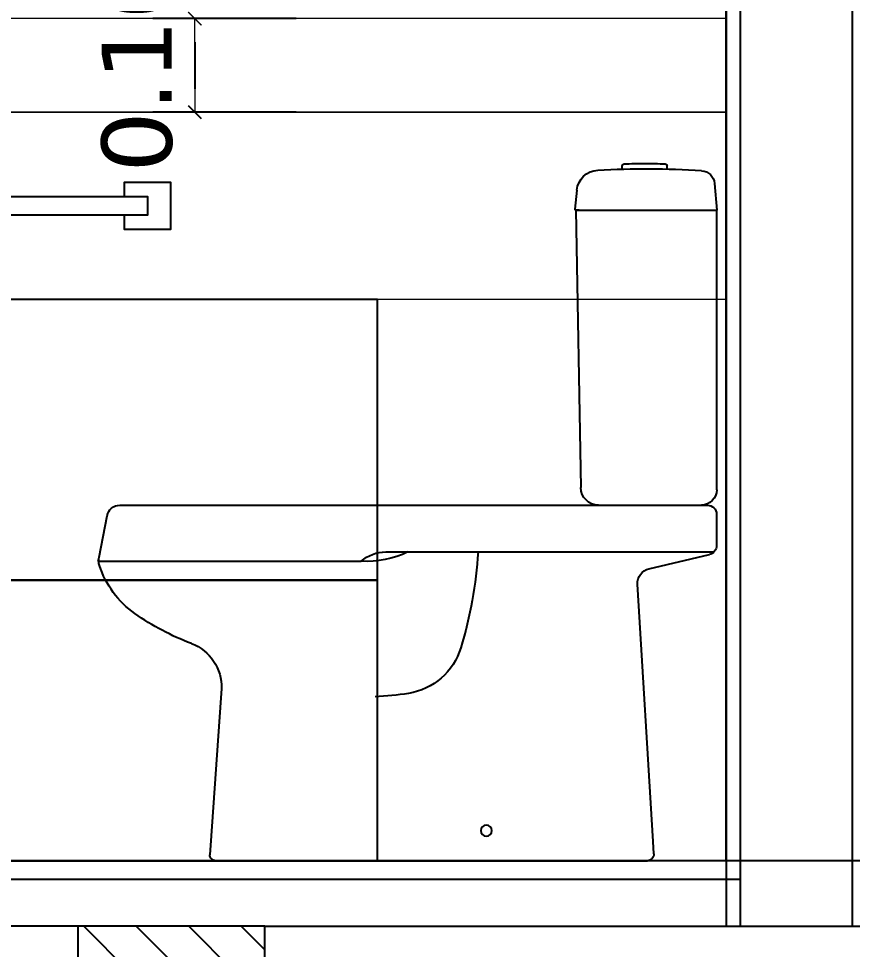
# Model space of a CAD drawing. Header units: metres. Extents: x 126 to 596, y -539 to -70.
# Drawn here: x 355.332 to 356.223, y -382.48 to -381.485 of the extents above; entities that cross this region are included whole.
import ezdxf

# ---------------------------------------------------------------- set-up
doc = ezdxf.new("R2010")
doc.units = ezdxf.units.M
doc.header["$LTSCALE"] = 10
doc.linetypes.add('HIDDEN', pattern=[0.375, 0.25, -0.125])
for name, color, linetype in [('01', 1, 'Continuous'), ('A- Hatch Hormigon', 255, 'Continuous'), ('A-Muros', 4, 'Continuous'), ('A-Pisos', 1, 'Continuous'), ('A-Revoques', 1, 'Continuous'), ('Dr Ejes en bloque', 4, 'Continuous'), ('PISO', 251, 'Continuous'), ('Sanitarios', 2, 'Continuous'), ('TM-REVEST', 135, 'Continuous'), ('TM-REVOQUE', 2, 'Continuous')]:
    doc.layers.add(name, color=color, linetype=linetype)
doc.layers.add('A-Equipamiento', color=251, linetype='Continuous', lineweight=5)
doc.layers.add('Dimension', color=3, linetype='Continuous', lineweight=5)
doc.layers.add('M1-Muro Común 20', color=12, linetype='Continuous', transparency=0.5)
doc.styles.add('Verdana', font='verdana.ttf')
doc.dimstyles.new('ST-COTA-25', dxfattribs={"dimscale": 0.25, "dimtxt": 0.3, "dimasz": 0.1, "dimexe": 0.18, "dimexo": 0.0625, "dimgap": 0.09, "dimtad": 1, "dimzin": 1, "dimdsep": 46, "dimtxsty": 'Verdana', "dimblk1": 'COTA_N', "dimblk2": 'COTA_N', "dimsah": 1, "dimcen": 0.09, "dimclrd": 8, "dimclre": 8, "dimclrt": 7, "dimadec": 0, "dimazin": 0, "dimtfac": 1, "dimtix": 1, "dimtmove": 0, "dimatfit": 3, "dimldrblk": 'COTA_N', "dimfxl": 0.18, "dimtolj": 1, "dimtzin": 0, "dimarcsym": 0})

# ---------------------------------------------------------------- blocks, each defined once
blk = doc.blocks.new('COTA_N')
for p, q in [((0, 0.5), (0, -0.5)), ((-1, 0), (0, 0))]:
    blk.add_line(p, q)
at = {"color": 3, "const_width": 0.065}
blk.add_lwpolyline([(0.141, 0.141), (0.283, 0.283), (0, 0), (-0.141, -0.141), (-0.283, -0.283)], dxfattribs=at)
blk = doc.blocks.new('*D135')
at = {"layer": 'Defpoints', "color": 0, "transparency": 16777216}
for p in [(14.39892, 0.97), (14.27498, 0.87), (14.39892, 0.87)]:
    blk.add_point(p, dxfattribs=at)
at = {"layer": 'Dimension', "color": 8, "lineweight": -2, "transparency": 16777216}
for p, q in [((14.38329, 0.97), (14.22998, 0.97)), ((14.27498, 0.945), (14.27498, 0.895)), ((14.38329, 0.87), (14.22998, 0.87))]:
    blk.add_line(p, q, dxfattribs=at)
at = {"layer": 'Dimension', "color": 8, "lineweight": -2, "transparency": 16777216, "xscale": 0.025, "yscale": 0.025, "zscale": 0.025}
for p, rotation in [((14.27498, 0.97), 90), ((14.27498, 0.87), 270)]:
    blk.add_blockref('COTA_N', p, dxfattribs=dict(at, rotation=rotation))
at = {"layer": 'Dimension', "color": 2, "transparency": 16777216, "insert": (14.21344, 0.92), "char_height": 0.075, "attachment_point": 5, "rotation": 90, "style": 'Verdana'}
blk.add_mtext('\\A1;0.10', dxfattribs=at)
blk = doc.blocks.new('A$C50213B16')
at = {"ltscale": 0.016707}
blk.add_line((-21.11, 739.48), (-21.11, 742.83), dxfattribs=at)
at = {"ltscale": 0.017205}
blk.add_line((26.89, 739.38), (26.89, 742.83), dxfattribs=at)
at = {"ltscale": 0.143874}
blk.add_line((-71.83, 723.92), (-74.11, 695.24), dxfattribs=at)
at = {"ltscale": 0.102877}
blk.add_line((75.37, 716.67), (77.37, 696.19), dxfattribs=at)
for p, q in [((-74.11, 396.53), (-74.11, 695.24)), ((76.48, 695.24), (-74.11, 695.24)), ((76.48, 695.24), (71.23, 398.75)), ((563.78, 380), (-63.99, 380)), ((52.24, 380.1), (-57.69, 380.1)), ((279.55, 330), (-71.52, 330)), ((586.01, 320), (306.01, 320)), ((-6.2, 20.37), (10.63, 295.52)), ((455.14, 184), (467.56, 6.42)), ((461.57, 0), (0, 0))]:
    blk.add_line(p, q)
at = {"ltscale": 0.01772}
blk.add_line((72.94, 695.24), (76.48, 695.24), dxfattribs=at)
at = {"ltscale": 0.00015}
blk.add_line((76.12, 685.12), (76.12, 685.09), dxfattribs=at)
at = {"ltscale": 0.165352}
blk.add_line((-73.99, 370), (-73.99, 336.93), dxfattribs=at)
at = {"ltscale": 0.224859}
blk.add_line((586.1, 324.53), (577.52, 368.67), dxfattribs=at)
at = {"ltscale": 0.331632}
blk.add_line((-1.69, 312.08), (-66.27, 327.19), dxfattribs=at)
at = {"ltscale": 0.004861}
blk.add_line((586.98, 320), (586.01, 320), dxfattribs=at)
at = {"ltscale": 0.023054}
blk.add_line((586.98, 320), (586.1, 324.53), dxfattribs=at)
at = {"ltscale": 0.064816}
blk.add_line((-6.99, 7.43), (-6.2, 20.37), dxfattribs=at)
blk.add_circle((172.08, 32.12), 5.91)
for centre, radius, start, end in [((-56.9, 722.49), 15, 93.92806, 174.52503), ((1.36, -169.68), 909.27, 86.74215, 93.73942), ((-19.11, 742.83), 2, 91.38006, 180), ((2.89, -170.37), 915.46, 90, 91.38006), ((2.89, -170.37), 915.46, 88.61994, 90), ((24.89, 742.83), 2, 0, 88.61994), ((51.68, 714.36), 23.8, 5.56616, 86.74215), ((76.49, 696.12), 0.878, 269.26704, 4.87756), ((52.24, 399.1), 19, 270, 358.93297), ((-57.69, 396.53), 16.43, 180, 270), ((-63.99, 370), 10, 90, 180), ((563.78, 366), 14, 11, 90), ((-63.99, 336.93), 10, 180, 256.82683), ((630.14, 357.94), 450, 183.55964, 196.83421), ((299.97, 419.82), 100, 243.91939, 273.46075), ((279.55, 290), 40, 48.59038, 90), ((568.43, 321.09), 18, 342.32977, 11), ((-5.34, 296.5), 16, 356.5, 76.82683), ((490.3, 345.98), 100, 305.04703, 342.32977), ((389.81, 489.25), 275, 290.78227, 305.04703), ((505.12, 185.4), 50, 110.78227, 181.6005), ((266.42, 247.89), 70, 196.83421, 260.86716), ((302.93, 474.97), 300, 260.86716, 267.71564), ((0, 7), 7, 176.5, 270), ((461.57, 6), 6, 270, 4)]:
    blk.add_arc(centre, radius, start, end)
blk = doc.blocks.new('niveles')
at = {"layer": 'PISO', "linetype": 'HIDDEN'}
blk.add_line((572.15201, -283.50363), (533.45527, -283.50363), dxfattribs=at)
blk = doc.blocks.new('A$C62401038')
at = {"layer": 'A- Hatch Hormigon'}
h = blk.add_hatch(dxfattribs=at)
h.set_pattern_fill('ANSI31', color=256, scale=0.0125, angle=-90, style=0)
h.paths.add_polyline_path([(5.14922, -0.6), (5.34922, -0.6), (5.34922, 0), (5.14922, 0)])
h.paths.add_polyline_path([(10.39972, -0.6), (10.59972, -0.6), (10.59972, 0), (10.39972, 0)])
h.paths.add_polyline_path([(14.14989, 0), (14.14989, -0.6), (14.34989, -0.6), (14.34989, 0)])
h.paths.add_polyline_path([(16.85003, 0), (16.85003, -0.6), (17.05003, -0.6), (17.05003, 0)])
h.paths.add_polyline_path([(23.59971, 0), (23.59971, -0.6), (23.79971, -0.6), (23.8, -0.12), (24.29888, -0.12), (24.29888, 0), (24.11888, 0)])
at = {"layer": 'M1-Muro Común 20', "transparency": 33554687}
h = blk.add_hatch(dxfattribs=at)
h.set_pattern_fill('ANGLE', color=114)
h.set_pattern_definition([(0, (-341.2456, 358.885), (0, 6.985), [5.08, -1.905]), (90, (-341.2456, 358.885), (-6.985, 4e-16), [5.08, -1.905])])
h.paths.add_polyline_path([(0.2, 0), (-0.50066, 0), (-0.50029, -0.12), (0, -0.12), (0, -0.6), (0.2, -0.6)])
h.paths.add_polyline_path([(5.34922, 0), (5.14922, 0), (5.14922, -0.6), (5.34922, -0.6)])
h.paths.add_polyline_path([(10.59972, 0), (10.39972, 0), (10.39972, -0.6), (10.59972, -0.6)])
h.paths.add_polyline_path([(14.34989, 0), (14.14989, 0), (14.14989, -0.6), (14.34989, -0.6)])
h.paths.add_polyline_path([(17.15003, 0), (16.95003, 0), (16.95003, -0.6), (17.15003, -0.6)])
h.paths.add_polyline_path([(23.8, -0.12), (24.10427, -0.12), (24.10427, 0), (23.59971, 0), (23.59971, -0.6), (23.79971, -0.6)])
h.paths.add_polyline_path([(24.29888, 0), (24.11888, 0), (24.10427, 0), (24.10427, -0.12), (24.29888, -0.12)])
at = {"color": 2}
for p, q in [((14.85775, 0.07), (12.28506, 0.07)), ((12.28977, 0.07), (14.74803, 0.07))]:
    blk.add_line(p, q, dxfattribs=at)
at = {"color": 5}
for p, q in [((14.14989, 0), (12.18977, 0)), ((14.34989, 0), (14.14989, 0)), ((14.14989, 0), (14.14989, -0.6)), ((14.34989, -0.6), (14.34989, 0)), ((14.34989, 0), (16.85003, 0))]:
    blk.add_line(p, q, dxfattribs=at)
at = {"layer": '01'}
blk.add_lwpolyline([(14.19924, 0.76), (14.19924, 0.745), (14.24924, 0.745), (14.24924, 0.795), (14.19924, 0.795), (14.19924, 0.78)], dxfattribs=at)
blk.add_lwpolyline([(13.8211, 0.78), (14.22424, 0.78), (14.22424, 0.76), (13.8211, 0.76)], close=True, dxfattribs=at)
at = {"layer": 'A-Equipamiento', "color": 2}
for points in [[(13.75432, 0.87), (14.84274, 0.87), (14.84274, 0.97), (13.67419, 0.97)], [(13.34606, 0.87), (13.0849, 0.87), (13.0849, 0.67), (14.84274, 0.67), (14.84274, 0.87), (13.75432, 0.87)]]:
    blk.add_lwpolyline(points, dxfattribs=at)
at = {"layer": 'A-Muros'}
for p, q in [((14.85775, 3.4), (14.85775, 0)), ((14.97774, 0), (14.97774, 3.4))]:
    blk.add_line(p, q, dxfattribs=at)
at = {"layer": 'A-Pisos'}
blk.add_line((14.85775, 0.05), (12.28506, 0.05), dxfattribs=at)
at = {"layer": 'A-Revoques'}
blk.add_line((14.84274, 3.4), (14.84274, 0), dxfattribs=at)
at = {"layer": 'TM-REVEST', "color": 35}
for points in [[(14.4699, 0.37), (14.4699, 0.37), (13.8699, 0.37), (13.8699, 0.67), (14.4699, 0.67), (14.4699, 0.37)], [(14.4699, 0.07), (14.4699, 0.07), (13.8699, 0.07), (13.8699, 0.37), (14.4699, 0.37), (14.4699, 0.07)]]:
    blk.add_lwpolyline(points, dxfattribs=at)
at = {"layer": 'TM-REVOQUE'}
blk.add_line((14.84276, 0.07), (14.84276, 3.4), dxfattribs=at)
blk.add_lwpolyline([(14.84274, 3.4), (14.84274, 0.04)], dxfattribs=at)
at = {"layer": 'Sanitarios', "xscale": -0.001, "yscale": 0.001, "zscale": 0.001}
blk.add_blockref('A$C50213B16', (14.75863, 0.07), dxfattribs=at)
at = {"layer": 'Dimension'}
dim = blk.add_linear_dim(base=(14.27498, 0.87), p1=(14.39892, 0.97), p2=(14.39892, 0.87), angle=90, dimstyle='ST-COTA-25', override={"dimclrt": 2}, dxfattribs=at)
dim.commit()
dim.dimension.update_dxf_attribs({"geometry": '*D135', "text_midpoint": (14.27498, 0.92), "dimtype": 128})

msp = doc.modelspace()

# ---------------------------------------------------------------- block references
msp.add_blockref('A$C62401038', (341.24563, -382.45478, 0))
at = {"layer": 'Dr Ejes en bloque'}
msp.add_blockref('niveles', (-195.60798, -98.88116, 0), dxfattribs=at)

doc.saveas('drawing.dxf')
